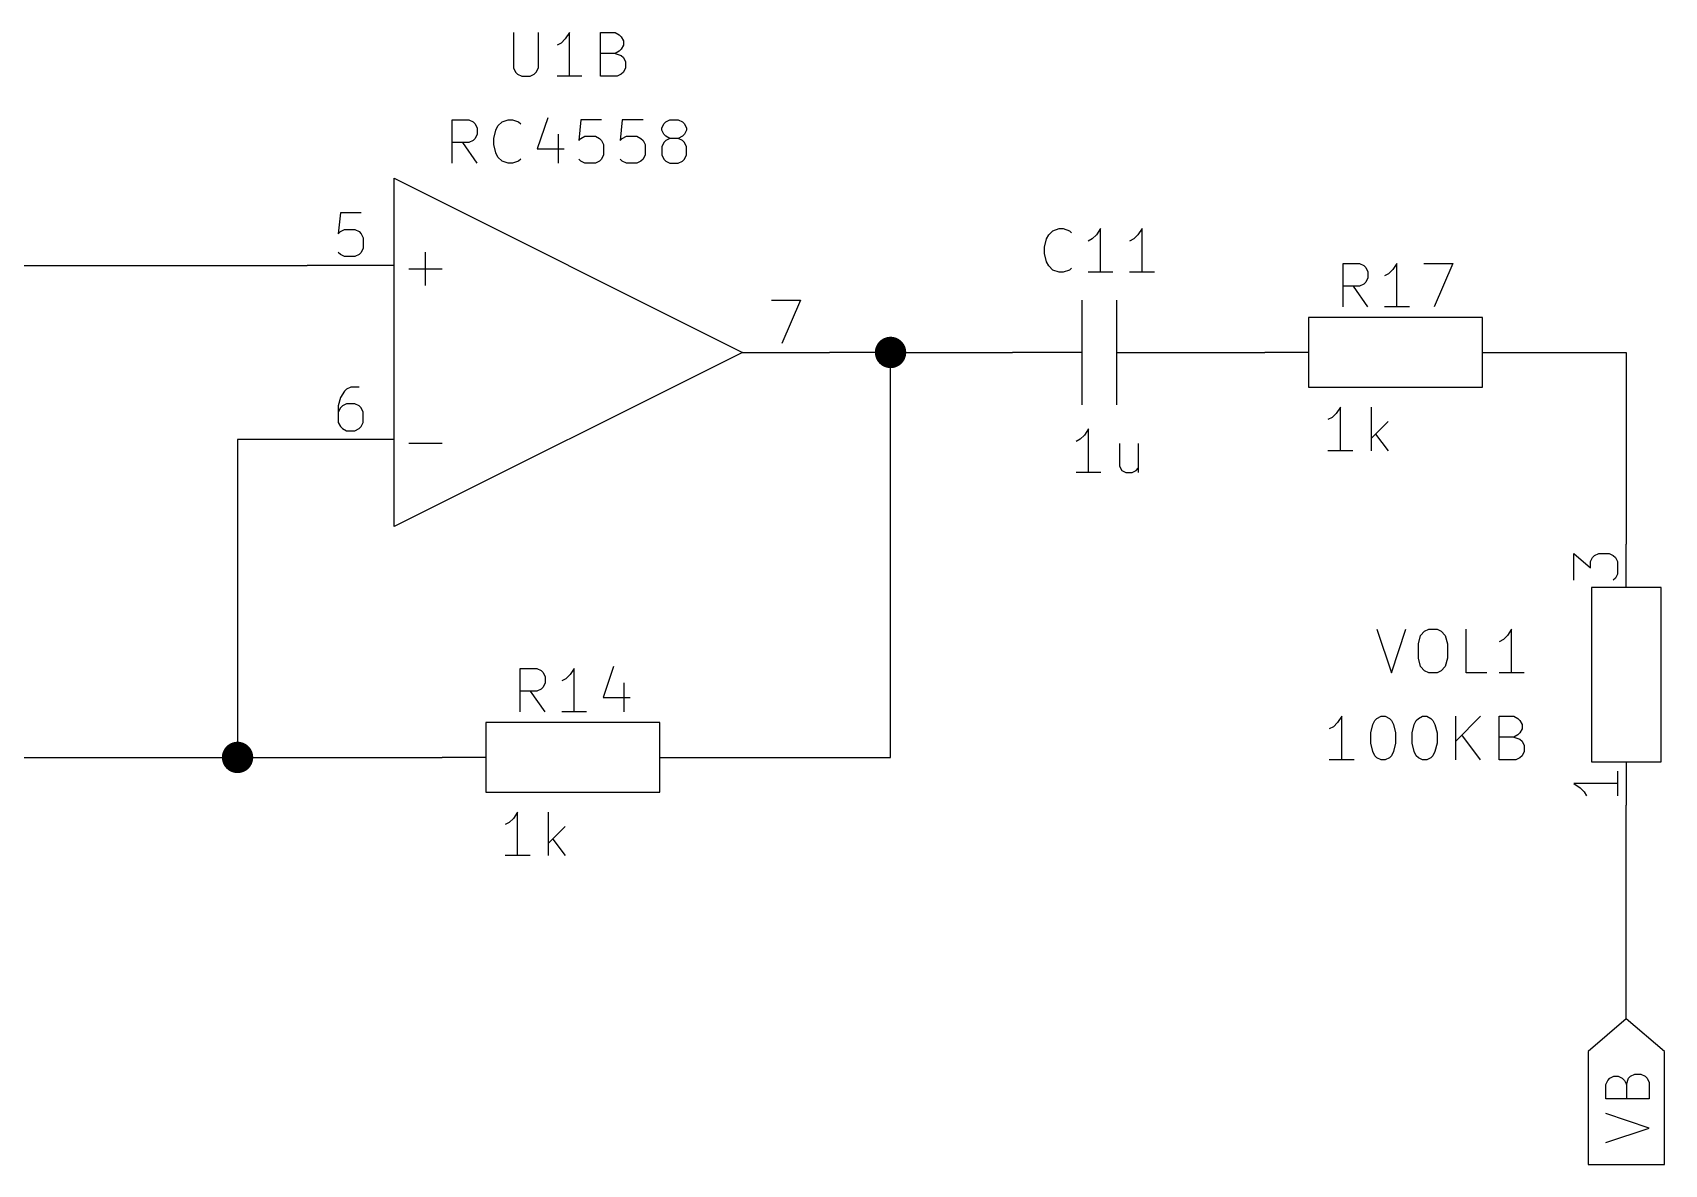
# Model space of a CAD drawing. Extents: x 0.4 to 11.3, y -11.3 to -0.4.
# Drawn here: x 5.84 to 7.714, y -3.822 to -2.523 of the extents above; entities that cross this region are included whole.
import ezdxf

# ---------------------------------------------------------------- set-up
doc = ezdxf.new("R2010")
doc.units = 0
doc.header["$MEASUREMENT"] = 0
for name, color, linetype in [('CYAN2', 4, 'CONTINUOUS'), ('GREEN3', 91, 'CONTINUOUS'), ('LYELLOW', 51, 'CONTINUOUS'), ('RED2', 1, 'CONTINUOUS'), ('RED3', 11, 'CONTINUOUS')]:
    doc.layers.add(name, color=color, linetype=linetype)

msp = doc.modelspace()

# ---------------------------------------------------------------- linework, layer by layer
at = {"layer": 'CYAN2', "linetype": 'CONTINUOUS'}
for p, q in [((6.3919, -2.5228), (6.3919, -2.56328)), ((6.42047, -2.56328), (6.42047, -2.5228)), ((6.45143, -2.52995), (6.44667, -2.53471)), ((6.45619, -2.5228), (6.45143, -2.52995)), ((6.45619, -2.5728), (6.45619, -2.5228)), ((6.4919, -2.5728), (6.4919, -2.5228)), ((6.4919, -2.5228), (6.50857, -2.5228)), ((6.50857, -2.5228), (6.51333, -2.52519)), ((6.51333, -2.52519), (6.51571, -2.52757)), ((6.51571, -2.52757), (6.51809, -2.53233)), ((6.44667, -2.53471), (6.44191, -2.53709)), ((6.50857, -2.54661), (6.4919, -2.54661)), ((6.51333, -2.54423), (6.50857, -2.54661)), ((6.50857, -2.54661), (6.51571, -2.549)), ((6.51571, -2.54185), (6.51333, -2.54423)), ((6.51809, -2.53709), (6.51571, -2.54185)), ((6.51809, -2.53233), (6.51809, -2.53709)), ((6.3919, -2.56328), (6.39428, -2.56804)), ((6.41809, -2.56804), (6.42047, -2.56328)), ((6.51571, -2.549), (6.51809, -2.55137)), ((6.51809, -2.55137), (6.52047, -2.55614)), ((6.52047, -2.56328), (6.51809, -2.56804)), ((6.52047, -2.55614), (6.52047, -2.56328)), ((6.39428, -2.56804), (6.39667, -2.57043)), ((6.39667, -2.57043), (6.40143, -2.5728)), ((6.40143, -2.5728), (6.41095, -2.5728)), ((6.41095, -2.5728), (6.41571, -2.57043)), ((6.41571, -2.57043), (6.41809, -2.56804)), ((6.47048, -2.5728), (6.44191, -2.5728)), ((6.51095, -2.5728), (6.4919, -2.5728)), ((6.51571, -2.57043), (6.51095, -2.5728)), ((6.51809, -2.56804), (6.51571, -2.57043)), ((6.32167, -2.6728), (6.32167, -2.6228)), ((6.32167, -2.6228), (6.34071, -2.6228)), ((6.34071, -2.6228), (6.34548, -2.62519)), ((6.37881, -2.62519), (6.38595, -2.6228)), ((6.38595, -2.6228), (6.39071, -2.6228)), ((6.39071, -2.6228), (6.39786, -2.62519)), ((6.43119, -2.62043), (6.41929, -2.65614)), ((6.46928, -2.6228), (6.46691, -2.64661)), ((6.49309, -2.6228), (6.46928, -2.6228)), ((6.5169, -2.6228), (6.51452, -2.64661)), ((6.54071, -2.6228), (6.5169, -2.6228)), ((6.5669, -2.62519), (6.57167, -2.6228)), ((6.57167, -2.6228), (6.58119, -2.6228)), ((6.58119, -2.6228), (6.58595, -2.62519)), ((6.34548, -2.62519), (6.34786, -2.62757)), ((6.34786, -2.62757), (6.35024, -2.63233)), ((6.35024, -2.63947), (6.34786, -2.64423)), ((6.35024, -2.63233), (6.35024, -2.63947)), ((6.36929, -2.64423), (6.37167, -2.63471)), ((6.37167, -2.63471), (6.37405, -2.62995)), ((6.37405, -2.62995), (6.37881, -2.62519)), ((6.39786, -2.62519), (6.40024, -2.62757)), ((6.44309, -2.63947), (6.44309, -2.6728)), ((6.46928, -2.64423), (6.47405, -2.64185)), ((6.47405, -2.64185), (6.48595, -2.64185)), ((6.48595, -2.64185), (6.49071, -2.64423)), ((6.5169, -2.64423), (6.52167, -2.64185)), ((6.52167, -2.64185), (6.53357, -2.64185)), ((6.53357, -2.64185), (6.53833, -2.64423)), ((6.56214, -2.63233), (6.56452, -2.62757)), ((6.56214, -2.63471), (6.56214, -2.63233)), ((6.56452, -2.63947), (6.56214, -2.63471)), ((6.56452, -2.62757), (6.5669, -2.62519)), ((6.5669, -2.64185), (6.56452, -2.63947)), ((6.57167, -2.64423), (6.5669, -2.64185)), ((6.58595, -2.64185), (6.58119, -2.64423)), ((6.58595, -2.62519), (6.58833, -2.62757)), ((6.58833, -2.63947), (6.58595, -2.64185)), ((6.58833, -2.62757), (6.59071, -2.63233)), ((6.59071, -2.63471), (6.58833, -2.63947)), ((6.59071, -2.63233), (6.59071, -2.63471)), ((6.34071, -2.649), (6.32167, -2.649)), ((6.35024, -2.6728), (6.33357, -2.649)), ((6.34548, -2.64661), (6.34071, -2.649)), ((6.34786, -2.64423), (6.34548, -2.64661)), ((6.36929, -2.65137), (6.36929, -2.64423)), ((6.37167, -2.6609), (6.36929, -2.65137)), ((6.37405, -2.66566), (6.37167, -2.6609)), ((6.41929, -2.65614), (6.45024, -2.65614)), ((6.46691, -2.64661), (6.46928, -2.64423)), ((6.49071, -2.64423), (6.49309, -2.64661)), ((6.49309, -2.64661), (6.49548, -2.65137)), ((6.49548, -2.65137), (6.49548, -2.66328)), ((6.51452, -2.64661), (6.5169, -2.64423)), ((6.53833, -2.64423), (6.54071, -2.64661)), ((6.54071, -2.64661), (6.54309, -2.65137)), ((6.54309, -2.65137), (6.54309, -2.66328)), ((6.56452, -2.649), (6.56214, -2.65376)), ((6.56214, -2.65376), (6.56214, -2.66328)), ((6.5669, -2.64661), (6.56452, -2.649)), ((6.57167, -2.64423), (6.5669, -2.64661)), ((6.58119, -2.64423), (6.57167, -2.64423)), ((6.58595, -2.64661), (6.58119, -2.64423)), ((6.58833, -2.649), (6.58595, -2.64661)), ((6.59071, -2.65376), (6.58833, -2.649)), ((6.59071, -2.66328), (6.59071, -2.65376)), ((6.37881, -2.67043), (6.37405, -2.66566)), ((6.38595, -2.6728), (6.37881, -2.67043)), ((6.39071, -2.6728), (6.38595, -2.6728)), ((6.39786, -2.67043), (6.39071, -2.6728)), ((6.40024, -2.66804), (6.39786, -2.67043)), ((6.46928, -2.67043), (6.46691, -2.66804)), ((6.47405, -2.6728), (6.46928, -2.67043)), ((6.48595, -2.6728), (6.47405, -2.6728)), ((6.49071, -2.67043), (6.48595, -2.6728)), ((6.49309, -2.66804), (6.49071, -2.67043)), ((6.49548, -2.66328), (6.49309, -2.66804)), ((6.5169, -2.67043), (6.51452, -2.66804)), ((6.52167, -2.6728), (6.5169, -2.67043)), ((6.53357, -2.6728), (6.52167, -2.6728)), ((6.53833, -2.67043), (6.53357, -2.6728)), ((6.54071, -2.66804), (6.53833, -2.67043)), ((6.54309, -2.66328), (6.54071, -2.66804)), ((6.56214, -2.66328), (6.56452, -2.66804)), ((6.56452, -2.66804), (6.5669, -2.67043)), ((6.5669, -2.67043), (6.57167, -2.6728)), ((6.57167, -2.6728), (6.58119, -2.6728)), ((6.58119, -2.6728), (6.58595, -2.67043)), ((6.58595, -2.67043), (6.58833, -2.66804)), ((6.58833, -2.66804), (6.59071, -2.66328)), ((7.00667, -2.75495), (7.01143, -2.75019)), ((7.01143, -2.75019), (7.01857, -2.7478)), ((7.01857, -2.7478), (7.02333, -2.7478)), ((7.02333, -2.7478), (7.03048, -2.75019)), ((7.03048, -2.75019), (7.03285, -2.75257)), ((7.06619, -2.7478), (7.06143, -2.75495)), ((7.06619, -2.7978), (7.06619, -2.7478)), ((7.11381, -2.7478), (7.10905, -2.75495)), ((7.11381, -2.7978), (7.11381, -2.7478)), ((7.00191, -2.76923), (7.00428, -2.75971)), ((7.00191, -2.77637), (7.00191, -2.76923)), ((7.00428, -2.75971), (7.00667, -2.75495)), ((7.05667, -2.75971), (7.05191, -2.76209)), ((7.06143, -2.75495), (7.05667, -2.75971)), ((7.10428, -2.75971), (7.09952, -2.76209)), ((7.10905, -2.75495), (7.10428, -2.75971)), ((6.29095, -2.81313), (6.29095, -2.77504)), ((7.00428, -2.7859), (7.00191, -2.77637)), ((7.00667, -2.79066), (7.00428, -2.7859)), ((7.01143, -2.79543), (7.00667, -2.79066)), ((7.34472, -2.8378), (7.34472, -2.7878)), ((7.34472, -2.7878), (7.36376, -2.7878)), ((7.36376, -2.7878), (7.36853, -2.79019)), ((7.36853, -2.79019), (7.37091, -2.79257)), ((7.40662, -2.7878), (7.40186, -2.79495)), ((7.40662, -2.8378), (7.40662, -2.7878)), ((7.43757, -2.7878), (7.47091, -2.7878)), ((7.47091, -2.7878), (7.44948, -2.8378)), ((6.2719, -2.79408), (6.31, -2.79408)), ((7.01857, -2.7978), (7.01143, -2.79543)), ((7.02333, -2.7978), (7.01857, -2.7978)), ((7.03048, -2.79543), (7.02333, -2.7978)), ((7.03285, -2.79304), (7.03048, -2.79543)), ((7.08048, -2.7978), (7.05191, -2.7978)), ((7.12809, -2.7978), (7.09952, -2.7978)), ((7.37091, -2.80923), (7.36853, -2.81161)), ((7.37091, -2.79257), (7.37329, -2.79733)), ((7.37329, -2.80447), (7.37091, -2.80923)), ((7.37329, -2.79733), (7.37329, -2.80447)), ((7.3971, -2.79971), (7.39234, -2.80209)), ((7.40186, -2.79495), (7.3971, -2.79971)), ((7.36376, -2.814), (7.34472, -2.814)), ((7.37329, -2.8378), (7.35662, -2.814)), ((7.36853, -2.81161), (7.36376, -2.814)), ((7.42091, -2.8378), (7.39234, -2.8378)), ((7.33686, -2.95995), (7.3321, -2.96471)), ((7.34162, -2.9528), (7.33686, -2.95995)), ((7.34162, -3.0028), (7.34162, -2.9528)), ((7.37733, -3.0028), (7.37733, -2.9528)), ((7.05238, -2.9778), (7.04762, -2.98495)), ((7.05238, -3.0278), (7.05238, -2.9778)), ((7.3321, -2.96471), (7.32734, -2.96709)), ((7.39638, -2.96947), (7.37733, -2.98852)), ((6.2719, -2.99408), (6.31, -2.99408)), ((7.04285, -2.98971), (7.03809, -2.99209)), ((7.04762, -2.98495), (7.04285, -2.98971)), ((7.08809, -2.99447), (7.08809, -3.02066)), ((7.10952, -2.99447), (7.10952, -3.0278)), ((7.3821, -2.98376), (7.39638, -3.0028)), ((7.35591, -3.0028), (7.32734, -3.0028)), ((7.06667, -3.0278), (7.03809, -3.0278)), ((7.08809, -3.02066), (7.09047, -3.02543)), ((7.09047, -3.02543), (7.09524, -3.0278)), ((7.09524, -3.0278), (7.10238, -3.0278)), ((7.10238, -3.0278), (7.10714, -3.02543)), ((7.10714, -3.02543), (7.10952, -3.02304)), ((7.38361, -3.2078), (7.40028, -3.2578)), ((7.40028, -3.2578), (7.41694, -3.2078)), ((7.43123, -3.22447), (7.43361, -3.21495)), ((7.43361, -3.21495), (7.43837, -3.21019)), ((7.43837, -3.21019), (7.44313, -3.2078)), ((7.44313, -3.2078), (7.45266, -3.2078)), ((7.45266, -3.2078), (7.45742, -3.21019)), ((7.45742, -3.21019), (7.46218, -3.21495)), ((7.46218, -3.21495), (7.46456, -3.22447)), ((7.48599, -3.2578), (7.48599, -3.2078)), ((7.52885, -3.21971), (7.52409, -3.22209)), ((7.53361, -3.21495), (7.52885, -3.21971)), ((7.53837, -3.2078), (7.53361, -3.21495)), ((7.53837, -3.2578), (7.53837, -3.2078)), ((7.43123, -3.24114), (7.43123, -3.22447)), ((7.43361, -3.25066), (7.43123, -3.24114)), ((7.46456, -3.24114), (7.46218, -3.25066)), ((7.46456, -3.22447), (7.46456, -3.24114)), ((6.39972, -3.3028), (6.39972, -3.2528)), ((6.39972, -3.2528), (6.41876, -3.2528)), ((6.41876, -3.2528), (6.42353, -3.25519)), ((6.42353, -3.25519), (6.42591, -3.25757)), ((6.42591, -3.25757), (6.42829, -3.26233)), ((6.45686, -3.25995), (6.4521, -3.26471)), ((6.46162, -3.2528), (6.45686, -3.25995)), ((6.46162, -3.3028), (6.46162, -3.2528)), ((6.50686, -3.25043), (6.49496, -3.28614)), ((7.43837, -3.25543), (7.43361, -3.25066)), ((7.44313, -3.2578), (7.43837, -3.25543)), ((7.45266, -3.2578), (7.44313, -3.2578)), ((7.45742, -3.25543), (7.45266, -3.2578)), ((7.46218, -3.25066), (7.45742, -3.25543)), ((7.5098, -3.2578), (7.48599, -3.2578)), ((7.55266, -3.2578), (7.52409, -3.2578)), ((6.41876, -3.279), (6.39972, -3.279)), ((6.42829, -3.3028), (6.41162, -3.279)), ((6.42353, -3.27661), (6.41876, -3.279)), ((6.42591, -3.27423), (6.42353, -3.27661)), ((6.42829, -3.26947), (6.42591, -3.27423)), ((6.42829, -3.26233), (6.42829, -3.26947)), ((6.4521, -3.26471), (6.44734, -3.26709)), ((6.51876, -3.26947), (6.51876, -3.3028)), ((6.49496, -3.28614), (6.52591, -3.28614)), ((6.47591, -3.3028), (6.44734, -3.3028)), ((7.33838, -3.31495), (7.33361, -3.31971)), ((7.34314, -3.3078), (7.33838, -3.31495)), ((7.34314, -3.3578), (7.34314, -3.3078)), ((7.37885, -3.31733), (7.38123, -3.31257)), ((7.38123, -3.31257), (7.38361, -3.31019)), ((7.38361, -3.31019), (7.38837, -3.3078)), ((7.38837, -3.3078), (7.39314, -3.3078)), ((7.39314, -3.3078), (7.3979, -3.31019)), ((7.3979, -3.31019), (7.40028, -3.31257)), ((7.40028, -3.31257), (7.40266, -3.31733)), ((7.42647, -3.31733), (7.42885, -3.31257)), ((7.42885, -3.31257), (7.43123, -3.31019)), ((7.43123, -3.31019), (7.43599, -3.3078)), ((7.43599, -3.3078), (7.44076, -3.3078)), ((7.44076, -3.3078), (7.44552, -3.31019)), ((7.44552, -3.31019), (7.4479, -3.31257)), ((7.4479, -3.31257), (7.45028, -3.31733)), ((7.47409, -3.3578), (7.47409, -3.3078)), ((7.50266, -3.3078), (7.47409, -3.33637)), ((7.52409, -3.3578), (7.52409, -3.3078)), ((7.52409, -3.3078), (7.54076, -3.3078)), ((7.54076, -3.3078), (7.54552, -3.31019)), ((7.54552, -3.31019), (7.5479, -3.31257)), ((7.5479, -3.31257), (7.55028, -3.31733)), ((7.33361, -3.31971), (7.32885, -3.32209)), ((7.37647, -3.32685), (7.37885, -3.31733)), ((7.37647, -3.33876), (7.37647, -3.32685)), ((7.40266, -3.31733), (7.40504, -3.32685)), ((7.40504, -3.32685), (7.40504, -3.33876)), ((7.42409, -3.32685), (7.42647, -3.31733)), ((7.42409, -3.33876), (7.42409, -3.32685)), ((7.45028, -3.31733), (7.45266, -3.32685)), ((7.45266, -3.32685), (7.45266, -3.33876)), ((7.50266, -3.3578), (7.48123, -3.32923)), ((7.54076, -3.33161), (7.52409, -3.33161)), ((7.54552, -3.32923), (7.54076, -3.33161)), ((7.54076, -3.33161), (7.5479, -3.334)), ((7.5479, -3.32685), (7.54552, -3.32923)), ((7.55028, -3.32209), (7.5479, -3.32685)), ((7.5479, -3.334), (7.55028, -3.33637)), ((7.55028, -3.31733), (7.55028, -3.32209)), ((7.37885, -3.34828), (7.37647, -3.33876)), ((7.38123, -3.35304), (7.37885, -3.34828)), ((7.38361, -3.35543), (7.38123, -3.35304)), ((7.40028, -3.35304), (7.3979, -3.35543)), ((7.40266, -3.34828), (7.40028, -3.35304)), ((7.40504, -3.33876), (7.40266, -3.34828)), ((7.42647, -3.34828), (7.42409, -3.33876)), ((7.42885, -3.35304), (7.42647, -3.34828)), ((7.43123, -3.35543), (7.42885, -3.35304)), ((7.4479, -3.35304), (7.44552, -3.35543)), ((7.45028, -3.34828), (7.4479, -3.35304)), ((7.45266, -3.33876), (7.45028, -3.34828)), ((7.55028, -3.35304), (7.5479, -3.35543)), ((7.55028, -3.33637), (7.55266, -3.34114)), ((7.55266, -3.34828), (7.55028, -3.35304)), ((7.55266, -3.34114), (7.55266, -3.34828)), ((7.35743, -3.3578), (7.32885, -3.3578)), ((7.38837, -3.3578), (7.38361, -3.35543)), ((7.39314, -3.3578), (7.38837, -3.3578)), ((7.3979, -3.35543), (7.39314, -3.3578)), ((7.43599, -3.3578), (7.43123, -3.35543)), ((7.44076, -3.3578), (7.43599, -3.3578)), ((7.44552, -3.35543), (7.44076, -3.3578)), ((7.54313, -3.3578), (7.52409, -3.3578)), ((7.5479, -3.35543), (7.54313, -3.3578)), ((6.39186, -3.42495), (6.3871, -3.42971)), ((6.39662, -3.4178), (6.39186, -3.42495)), ((6.39662, -3.4678), (6.39662, -3.4178)), ((6.43233, -3.4678), (6.43233, -3.4178)), ((6.3871, -3.42971), (6.38234, -3.43209)), ((6.45138, -3.43447), (6.43233, -3.45352)), ((6.4371, -3.44876), (6.45138, -3.4678)), ((6.41091, -3.4678), (6.38234, -3.4678))]:
    msp.add_line(p, q, dxfattribs=at)
at = {"layer": 'GREEN3', "linetype": 'CONTINUOUS'}
for p, q in [((5.315, -2.79), (6.155, -2.79)), ((6.825, -2.89), (6.755, -2.89)), ((6.825, -2.89), (6.965, -2.89)), ((6.825, -3.355), (6.825, -2.89)), ((7.165, -2.89), (7.255, -2.89)), ((7.555, -2.89), (7.67, -2.89)), ((7.67, -2.89), (7.67, -3.11)), ((6.075, -2.99), (6.075, -3.355)), ((6.155, -2.99), (6.075, -2.99)), ((5.845, -3.355), (6.075, -3.355)), ((6.075, -3.355), (6.31, -3.355)), ((6.61, -3.355), (6.825, -3.355)), ((7.67, -3.655), (7.67, -3.41))]:
    msp.add_line(p, q, dxfattribs=at)
at = {"layer": 'GREEN3', "const_width": 0.018}
for points in [[(6.816, -2.89, 1), (6.834, -2.89, 1)], [(6.066, -3.355, 1), (6.084, -3.355, 1)]]:
    msp.add_lwpolyline(points, format="xyb", close=True, dxfattribs=at)
at = {"layer": 'LYELLOW', "linetype": 'CONTINUOUS'}
for p, q in [((6.255, -2.69), (6.655, -2.89)), ((6.255, -3.09), (6.255, -2.69)), ((6.655, -2.89), (6.255, -3.09))]:
    msp.add_line(p, q, dxfattribs=at)
at = {"layer": 'RED2', "linetype": 'CONTINUOUS'}
for p, q in [((6.255, -2.69), (6.655, -2.89)), ((6.255, -3.09), (6.255, -2.69)), ((6.255, -2.79), (6.155, -2.79)), ((7.045, -2.95), (7.045, -2.83)), ((7.085, -2.95), (7.085, -2.83)), ((7.505, -2.85), (7.305, -2.85)), ((7.305, -2.85), (7.305, -2.93)), ((7.505, -2.93), (7.505, -2.85)), ((6.655, -2.89), (6.255, -3.09)), ((6.655, -2.89), (6.755, -2.89)), ((7.045, -2.89), (6.965, -2.89)), ((7.085, -2.89), (7.165, -2.89)), ((7.305, -2.89), (7.255, -2.89)), ((7.505, -2.89), (7.555, -2.89)), ((7.305, -2.93), (7.505, -2.93)), ((6.255, -2.99), (6.155, -2.99)), ((7.67, -3.16), (7.67, -3.11)), ((7.71, -3.16), (7.63, -3.16)), ((7.63, -3.16), (7.63, -3.36)), ((7.71, -3.36), (7.71, -3.16)), ((6.56, -3.315), (6.36, -3.315)), ((6.36, -3.315), (6.36, -3.395)), ((6.56, -3.395), (6.56, -3.315)), ((5.795, -3.355), (5.845, -3.355)), ((6.36, -3.355), (6.31, -3.355)), ((6.56, -3.355), (6.61, -3.355)), ((7.63, -3.36), (7.71, -3.36)), ((7.67, -3.36), (7.67, -3.41)), ((6.36, -3.395), (6.56, -3.395)), ((7.67, -3.655), (7.62624, -3.6925)), ((7.71376, -3.6925), (7.67, -3.655)), ((7.62624, -3.6925), (7.62624, -3.82225)), ((7.71376, -3.82225), (7.71376, -3.6925)), ((7.64638, -3.73054), (7.64876, -3.72578)), ((7.64876, -3.72578), (7.65114, -3.72339)), ((7.65114, -3.72339), (7.6559, -3.72101)), ((7.6559, -3.72101), (7.66067, -3.72101)), ((7.66067, -3.72101), (7.66543, -3.72339)), ((7.66543, -3.72339), (7.66781, -3.72578)), ((7.66781, -3.72578), (7.67019, -3.73054)), ((7.67019, -3.73054), (7.67257, -3.72339)), ((7.67257, -3.72339), (7.67495, -3.72101)), ((7.67495, -3.72101), (7.67971, -3.71863)), ((7.67971, -3.71863), (7.68685, -3.71863)), ((7.68685, -3.71863), (7.69162, -3.72101)), ((7.69162, -3.72101), (7.694, -3.72339)), ((7.694, -3.72339), (7.69638, -3.72816)), ((7.69638, -3.72816), (7.69638, -3.7472)), ((7.64638, -3.7472), (7.64638, -3.73054)), ((7.69638, -3.7472), (7.64638, -3.7472)), ((7.67019, -3.73054), (7.67019, -3.7472)), ((7.69638, -3.78054), (7.64638, -3.76387)), ((7.64638, -3.7972), (7.69638, -3.78054)), ((7.62624, -3.82225), (7.67, -3.82225)), ((7.67, -3.82225), (7.71376, -3.82225))]:
    msp.add_line(p, q, dxfattribs=at)
at = {"layer": 'RED3', "linetype": 'CONTINUOUS'}
for p, q in [((6.19309, -2.72988), (6.19072, -2.75369)), ((6.21691, -2.72988), (6.19309, -2.72988)), ((6.19072, -2.75369), (6.19309, -2.75131)), ((6.19309, -2.75131), (6.19786, -2.74893)), ((6.19786, -2.74893), (6.20976, -2.74893)), ((6.20976, -2.74893), (6.21452, -2.75131)), ((6.21452, -2.75131), (6.21691, -2.75369)), ((6.21691, -2.75369), (6.21929, -2.75845)), ((6.21929, -2.77035), (6.21691, -2.77512)), ((6.21929, -2.75845), (6.21929, -2.77035)), ((6.19309, -2.7775), (6.19072, -2.77512)), ((6.19786, -2.77988), (6.19309, -2.7775)), ((6.20976, -2.77988), (6.19786, -2.77988)), ((6.21452, -2.7775), (6.20976, -2.77988)), ((6.21691, -2.77512), (6.21452, -2.7775)), ((6.68833, -2.82988), (6.72167, -2.82988)), ((6.72167, -2.82988), (6.70024, -2.87988)), ((6.19309, -2.94178), (6.19072, -2.95131)), ((6.19786, -2.93464), (6.19309, -2.94178)), ((6.20024, -2.93226), (6.19786, -2.93464)), ((6.205, -2.92988), (6.20024, -2.93226)), ((6.21452, -2.92988), (6.205, -2.92988)), ((6.19072, -2.95131), (6.19072, -2.97035)), ((6.19309, -2.95369), (6.19072, -2.95845)), ((6.19548, -2.95131), (6.19309, -2.95369)), ((6.20024, -2.94893), (6.19548, -2.95131)), ((6.20976, -2.94893), (6.20024, -2.94893)), ((6.21452, -2.95131), (6.20976, -2.94893)), ((6.21691, -2.95369), (6.21452, -2.95131)), ((6.21929, -2.95845), (6.21691, -2.95369)), ((6.21929, -2.97035), (6.21929, -2.95845)), ((6.19072, -2.97035), (6.19309, -2.97512)), ((6.19309, -2.97512), (6.19548, -2.9775)), ((6.19548, -2.9775), (6.20024, -2.97988)), ((6.20976, -2.97988), (6.21452, -2.9775)), ((6.21452, -2.9775), (6.21691, -2.97512)), ((6.21691, -2.97512), (6.21929, -2.97035)), ((6.20024, -2.97988), (6.20976, -2.97988)), ((7.60988, -3.15166), (7.60988, -3.12071)), ((7.60988, -3.12071), (7.62893, -3.13738)), ((7.62893, -3.13023), (7.63131, -3.12547)), ((7.63131, -3.12547), (7.63369, -3.12309)), ((7.63369, -3.12309), (7.63845, -3.12071)), ((7.63845, -3.12071), (7.65035, -3.12071)), ((7.65035, -3.12071), (7.65512, -3.12309)), ((7.65512, -3.12309), (7.6575, -3.12547)), ((7.6575, -3.12547), (7.65988, -3.13023)), ((7.62893, -3.13738), (7.62893, -3.13023)), ((7.65988, -3.14452), (7.6575, -3.14928)), ((7.65988, -3.13023), (7.65988, -3.14452)), ((7.6575, -3.14928), (7.65512, -3.15166)), ((7.65988, -3.37071), (7.65988, -3.39928)), ((7.65988, -3.385), (7.60988, -3.385)), ((7.60988, -3.385), (7.61702, -3.38976)), ((7.61702, -3.38976), (7.62178, -3.39452)), ((7.62178, -3.39452), (7.62417, -3.39928))]:
    msp.add_line(p, q, dxfattribs=at)

doc.saveas('drawing.dxf')
